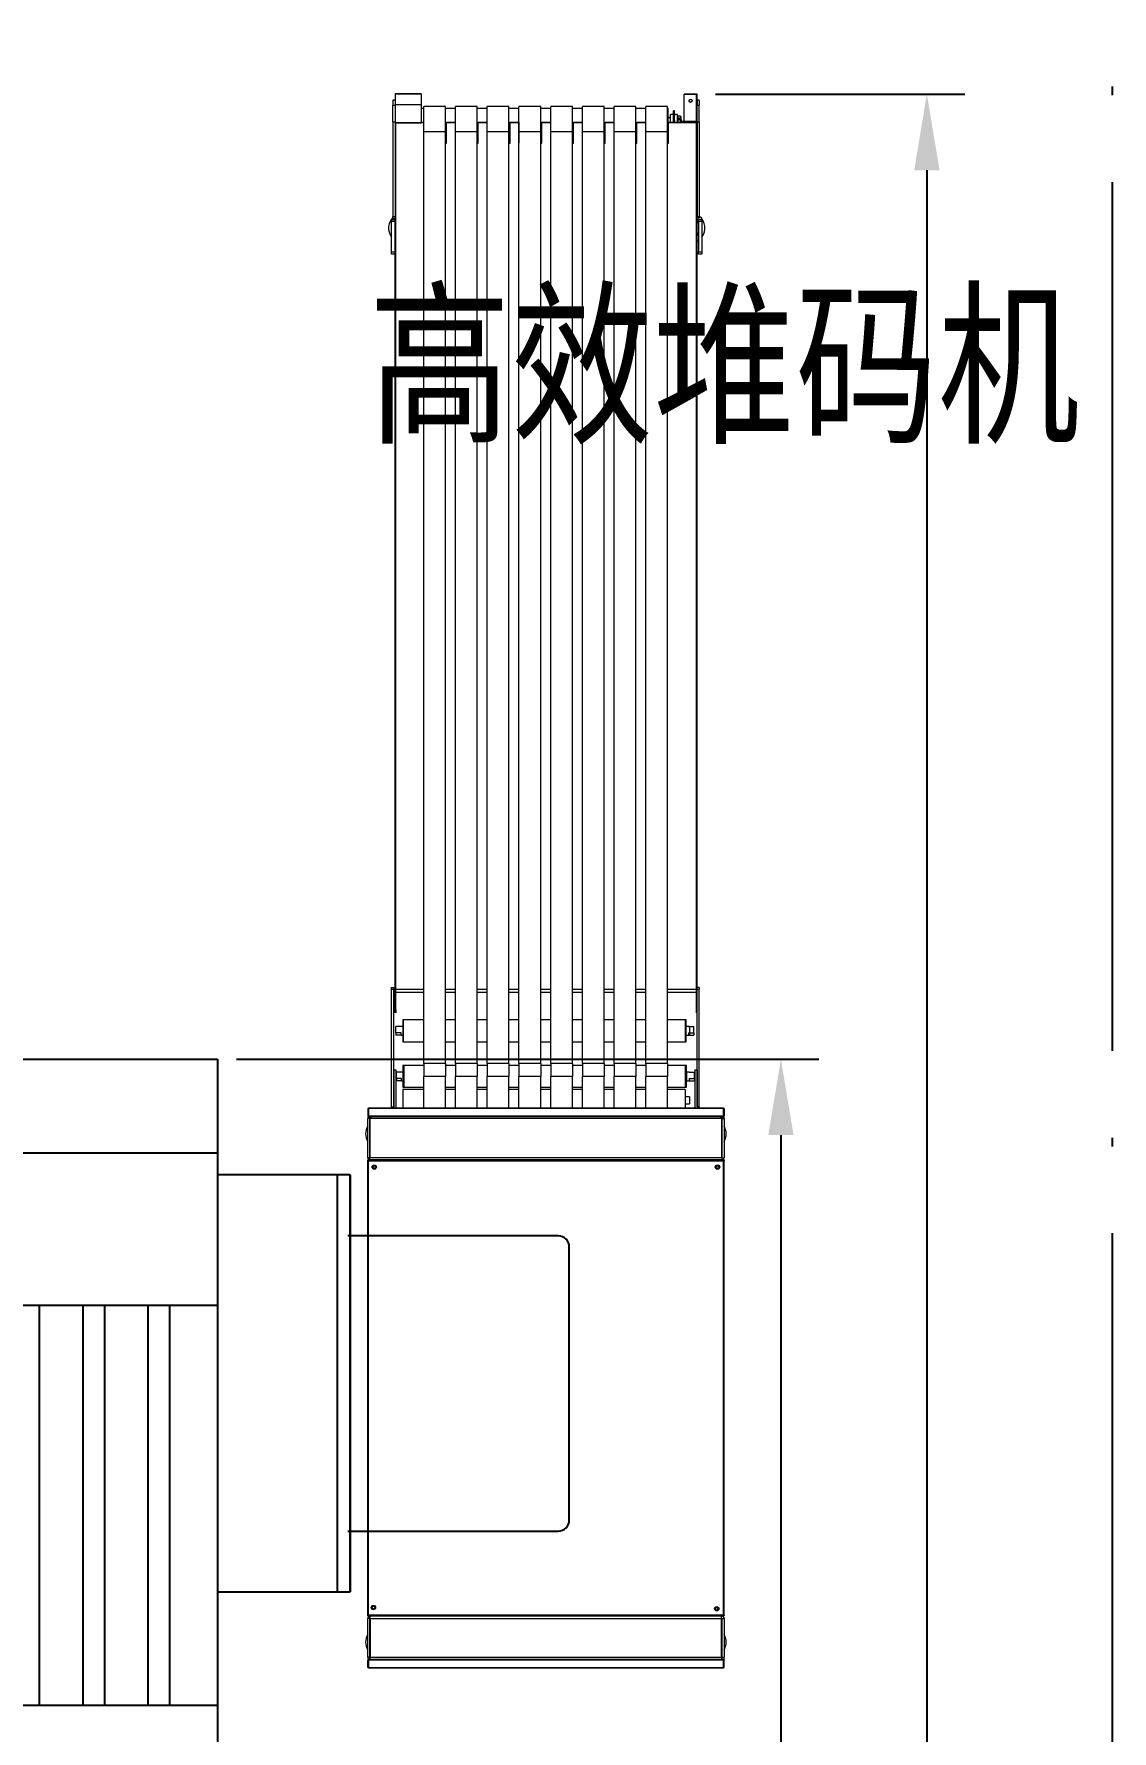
# Model space of a CAD drawing. Extents: x -2187 to 96136, y -11110 to 52208.
# Drawn here: x 42645 to 45126, y 32137 to 36044 of the extents above; entities that cross this region are included whole.
import ezdxf

# ---------------------------------------------------------------- set-up
doc = ezdxf.new("R2010")
doc.units = 0
doc.header["$LTSCALE"] = 1000
doc.header["$MEASUREMENT"] = 0
doc.linetypes.add('DOTE', pattern=[2.42, 2, -0.2, 0.02, -0.2])
for name, color, linetype in [('02', 7, 'Continuous'), ('11', 7, 'Continuous'), ('DOTE', 14, 'DOTE')]:
    doc.layers.add(name, color=color, linetype=linetype)
doc.styles.get("Standard").update_dxf_attribs({"font": 'gbenor.shx', "bigfont": 'gbcbig.shx'})
doc.styles.add('图纸中文说明', font='simplex.shx', dxfattribs={"width": 0.8, "bigfont": 'hztxt.shx'})
doc.dimstyles.new('ISO-25', dxfattribs={"dimscale": 70, "dimtxt": 2.5, "dimasz": 2.5, "dimexe": 1.25, "dimexo": 0.625, "dimtad": 1, "dimtxsty": 'Standard', "dimcen": 2.5, "dimadec": 0, "dimazin": 0, "dimtfac": 1, "dimtmove": 0, "dimatfit": 3, "dimfxl": 0, "dimarcsym": 0})

# ---------------------------------------------------------------- blocks, each defined once
blk = doc.blocks.new('*D137')
at = {"color": 0, "lineweight": -2}
for p, q in [((43110.9, 33684.5), (44451.1, 33684.5)), ((44363.6, 33509.5), (44363.6, 24759.5)), ((43683.6, 24584.5), (44451.1, 24584.5))]:
    blk.add_line(p, q, dxfattribs=at)
at = {"color": 0}
for points in [[(44334.5, 33509.5), (44392.8, 33509.5), (44363.6, 33684.5)], [(44334.5, 24759.5), (44392.8, 24759.5), (44363.6, 24584.5)]]:
    blk.add_solid(points, dxfattribs=at)
at = {"layer": 'Defpoints', "color": 0}
for p in [(43067.2, 33684.5), (43639.9, 24584.5), (44363.6, 24584.5)]:
    blk.add_point(p, dxfattribs=at)
at = {"color": 0, "insert": (44232.4, 29134.5), "char_height": 175, "attachment_point": 5, "rotation": 90}
blk.add_mtext('9100', dxfattribs=at)
blk = doc.blocks.new('*D136')
at = {"color": 0, "lineweight": -2}
for p, q in [((44212.9, 35905.8), (44787, 35905.8)), ((44699.5, 35730.8), (44699.5, 22880.8)), ((44531.2, 22705.8), (44787, 22705.8))]:
    blk.add_line(p, q, dxfattribs=at)
at = {"color": 0}
for points in [[(44670.3, 35730.8), (44728.7, 35730.8), (44699.5, 35905.8)], [(44670.3, 22880.8), (44728.7, 22880.8), (44699.5, 22705.8)]]:
    blk.add_solid(points, dxfattribs=at)
at = {"layer": 'Defpoints', "color": 0}
for p in [(44169.2, 35905.8), (44487.5, 22705.8), (44699.5, 22705.8)]:
    blk.add_point(p, dxfattribs=at)
at = {"color": 0, "insert": (44568.3, 29155.8), "char_height": 175, "attachment_point": 5, "rotation": 90}
blk.add_mtext('13200', dxfattribs=at)

msp = doc.modelspace()

# ---------------------------------------------------------------- linework, layer by layer
at = {"color": 7, "linetype": 'Continuous', "lineweight": 15}
for p, q in [((43535.689, 35906.718), (43475.689, 35906.718)), ((43475.689, 35906.644), (43475.689, 35881.774)), ((43475.689, 35906.644), (43535.689, 35906.644)), ((43535.689, 35906.644), (43535.689, 35881.774)), ((43475.689, 35892.274), (43470.689, 35892.274)), ((43470.689, 35892.044), (43470.689, 35892.274)), ((43470.689, 35892.044), (43470.689, 35880.344)), ((43475.689, 35892.044), (43470.689, 35892.044)), ((43470.689, 35842.101), (43470.689, 35880.344)), ((43470.689, 35880.344), (43475.689, 35880.344)), ((43475.689, 35881.774), (43475.689, 35840.389)), ((43475.689, 35881.774), (43535.689, 35881.774)), ((43535.689, 35881.774), (43535.689, 35840.389)), ((43541.807, 35872.647), (43535.689, 35872.647)), ((43591.807, 35877.163), (43541.807, 35877.163)), ((43541.807, 35819.138), (43541.807, 35877.163)), ((43591.807, 35819.138), (43591.807, 35877.163)), ((43614.807, 35872.647), (43591.807, 35872.647)), ((43664.807, 35877.163), (43614.807, 35877.163)), ((43614.807, 35819.138), (43614.807, 35877.163)), ((43664.807, 35819.138), (43664.807, 35877.163)), ((43687.807, 35872.647), (43664.807, 35872.647)), ((43737.807, 35877.163), (43687.807, 35877.163)), ((43687.807, 35819.138), (43687.807, 35877.163)), ((43737.807, 35819.138), (43737.807, 35877.163)), ((43760.807, 35872.647), (43737.807, 35872.647)), ((43810.807, 35877.163), (43760.807, 35877.163)), ((43760.807, 35819.138), (43760.807, 35877.163)), ((43810.807, 35819.138), (43810.807, 35877.163)), ((43833.807, 35872.647), (43810.807, 35872.647)), ((43883.807, 35877.163), (43833.807, 35877.163)), ((43833.807, 35819.138), (43833.807, 35877.163)), ((43883.807, 35819.138), (43883.807, 35877.163)), ((43906.807, 35872.647), (43883.807, 35872.647)), ((43956.807, 35877.163), (43906.807, 35877.163)), ((43906.807, 35819.138), (43906.807, 35877.163)), ((43956.807, 35819.138), (43956.807, 35877.163)), ((43979.807, 35872.647), (43956.807, 35872.647)), ((44029.807, 35877.163), (43979.807, 35877.163)), ((43979.807, 35819.138), (43979.807, 35877.163)), ((44029.807, 35819.138), (44029.807, 35877.163)), ((44052.807, 35872.647), (44029.807, 35872.647)), ((44102.807, 35877.163), (44052.807, 35877.163)), ((44052.807, 35819.138), (44052.807, 35877.163)), ((44102.807, 35819.138), (44102.807, 35877.163)), ((44103.889, 35872.647), (44102.807, 35872.647)), ((44103.889, 35793.29), (44103.889, 35872.646)), ((44116.239, 35865.329), (44116.239, 35867.391)), ((44119.039, 35865.329), (44119.039, 35867.391)), ((44140.689, 35905.844), (44140.689, 35905.394)), ((44169.179, 35905.844), (44140.689, 35905.844)), ((44169.179, 35905.394), (44140.689, 35905.394)), ((44140.689, 35842.647), (44140.689, 35905.394)), ((44169.189, 35880.944), (44169.189, 35905.391)), ((44169.189, 35843.733), (44169.189, 35880.944)), ((44169.189, 35880.944), (44170.689, 35880.944)), ((44170.689, 35880.944), (44170.689, 35905.391)), ((44175.689, 35892.274), (44170.689, 35892.274)), ((44170.689, 35892.044), (44170.689, 35880.344)), ((44175.689, 35892.044), (44170.689, 35892.044)), ((44170.689, 35842.101), (44170.689, 35880.344)), ((44170.689, 35880.344), (44175.689, 35880.344)), ((44175.689, 35892.274), (44175.689, 35892.044)), ((44175.689, 35892.044), (44175.689, 35880.344)), ((44175.689, 35842.101), (44175.689, 35880.344)), ((43470.689, 35842.101), (43475.689, 35842.101)), ((43470.689, 35842.101), (43470.689, 35623.889)), ((43475.689, 35840.389), (43535.689, 35840.389)), ((43475.689, 35840.389), (43475.689, 35840.163)), ((43475.689, 35840.163), (43475.689, 35623.889)), ((43475.689, 35840.163), (43535.689, 35840.163)), ((43535.689, 35840.987), (43541.189, 35840.987)), ((43535.689, 35840.537), (43541.189, 35840.537)), ((43535.689, 35840.389), (43535.689, 35840.163)), ((43594.189, 35840.987), (43614.189, 35840.987)), ((43594.189, 35840.537), (43614.189, 35840.537)), ((43667.189, 35840.987), (43687.189, 35840.987)), ((43667.189, 35840.537), (43667.189, 35840.987)), ((43667.189, 35792.84), (43667.189, 35840.537)), ((43667.189, 35840.537), (43687.189, 35840.537)), ((43740.189, 35840.987), (43760.189, 35840.987)), ((43740.189, 35840.537), (43740.189, 35840.987)), ((43740.189, 35792.84), (43740.189, 35840.537)), ((43740.189, 35840.537), (43760.189, 35840.537)), ((43886.189, 35840.987), (43906.189, 35840.987)), ((43886.189, 35840.537), (43886.189, 35840.987)), ((43886.189, 35792.84), (43886.189, 35840.537)), ((43886.189, 35840.537), (43906.189, 35840.537)), ((43906.189, 35840.987), (43906.189, 35840.537)), ((43906.189, 35840.537), (43906.189, 35792.84)), ((44032.189, 35840.987), (44052.189, 35840.987)), ((44032.189, 35840.537), (44052.189, 35840.537)), ((44109.889, 35851.647), (44103.889, 35851.647)), ((44105.189, 35840.987), (44169.179, 35840.987)), ((44105.189, 35840.537), (44105.189, 35840.987)), ((44105.189, 35792.84), (44105.189, 35840.537)), ((44105.189, 35840.537), (44169.179, 35840.537)), ((44116.239, 35859.397), (44109.889, 35859.397)), ((44116.239, 35858.092), (44116.239, 35859.831)), ((44116.239, 35855.749), (44119.039, 35855.749)), ((44116.239, 35855.157), (44119.039, 35855.157)), ((44119.039, 35858.092), (44119.039, 35859.831)), ((44125.389, 35859.397), (44119.039, 35859.397)), ((44125.389, 35840.987), (44125.389, 35859.397)), ((44132.389, 35855.147), (44126.389, 35855.147)), ((44133.389, 35846.432), (44133.389, 35848.52)), ((44166.889, 35842.647), (44134.889, 35842.647)), ((44166.889, 35840.987), (44166.889, 35842.647)), ((44169.179, 33845.092), (44169.179, 35840.537)), ((44169.189, 35840.538), (44169.189, 35843.733)), ((44170.689, 35842.101), (44175.689, 35842.101)), ((44170.689, 35842.101), (44170.689, 35623.889)), ((44175.689, 35842.101), (44175.689, 35623.889)), ((43591.807, 35819.138), (43541.807, 35819.138)), ((43541.807, 33673.941), (43541.807, 35819.138)), ((43591.807, 33673.941), (43591.807, 35819.138)), ((43664.807, 35819.138), (43614.807, 35819.138)), ((43614.807, 33673.941), (43614.807, 35819.138)), ((43664.807, 33673.941), (43664.807, 35819.138)), ((43737.807, 35819.138), (43687.807, 35819.138)), ((43687.807, 33673.941), (43687.807, 35819.138)), ((43737.807, 33673.941), (43737.807, 35819.138)), ((43810.807, 35819.138), (43760.807, 35819.138)), ((43760.807, 33673.941), (43760.807, 35819.138)), ((43810.807, 33673.941), (43810.807, 35819.138)), ((43883.807, 35819.138), (43833.807, 35819.138)), ((43833.807, 33673.941), (43833.807, 35819.138)), ((43883.807, 33673.941), (43883.807, 35819.138)), ((43956.807, 35819.138), (43906.807, 35819.138)), ((43906.807, 33673.941), (43906.807, 35819.138)), ((43956.807, 33673.941), (43956.807, 35819.138)), ((44029.807, 35819.138), (43979.807, 35819.138)), ((43979.807, 33673.941), (43979.807, 35819.138)), ((44029.807, 33673.941), (44029.807, 35819.138)), ((44102.807, 35819.138), (44052.807, 35819.138)), ((44052.807, 33673.941), (44052.807, 35819.138)), ((44102.807, 33673.941), (44102.807, 35819.138)), ((44103.889, 35813.647), (44105.189, 35813.647)), ((43467.689, 35612.662), (43467.689, 35617.662)), ((43467.689, 35617.662), (43475.689, 35617.662)), ((43467.689, 35542.662), (43467.689, 35612.662)), ((43475.689, 35612.662), (43467.689, 35612.662)), ((43470.689, 35623.889), (43475.689, 35623.889)), ((43470.689, 35620.389), (43470.689, 35623.889)), ((43470.689, 35620.389), (43475.689, 35620.389)), ((43475.689, 35623.889), (43475.689, 35620.389)), ((43475.689, 33845.545), (43475.689, 35620.506)), ((44170.689, 33845.545), (44170.689, 35623.889)), ((44173.689, 35612.662), (44173.689, 35542.662)), ((44181.689, 35612.662), (44181.689, 35542.662)), ((43465.938, 35579.227), (43467.689, 35576.662)), ((43467.689, 33844.424), (43467.689, 33849.424)), ((43467.689, 33849.424), (43472.689, 33849.424)), ((43472.689, 33844.424), (43467.689, 33844.424)), ((43467.689, 33574.424), (43467.689, 33844.424)), ((43472.689, 33849.424), (43472.689, 33844.424)), ((43472.689, 33574.424), (43472.689, 33844.424)), ((43475.689, 33797.848), (43475.689, 33845.545)), ((43477.189, 33797.848), (43477.189, 33845.092)), ((43477.199, 33837.56), (43477.199, 33844.207)), ((44170.689, 33574.424), (44170.689, 33844.424)), ((44175.689, 33574.424), (44175.689, 33844.424)), ((43493.473, 33759.424), (43489.311, 33759.424)), ((43541.807, 33774.424), (43493.473, 33774.424)), ((43493.473, 33774.424), (43493.473, 33724.424)), ((43541.807, 33774.424), (43495.311, 33774.424)), ((43614.807, 33774.424), (43591.807, 33774.424)), ((43614.807, 33774.424), (43591.807, 33774.424)), ((43687.807, 33774.424), (43664.807, 33774.424)), ((43687.807, 33774.424), (43664.807, 33774.424)), ((43760.807, 33774.424), (43737.807, 33774.424)), ((43760.807, 33774.424), (43737.807, 33774.424)), ((43833.807, 33774.424), (43810.807, 33774.424)), ((43833.807, 33774.424), (43810.807, 33774.424)), ((43906.807, 33774.424), (43883.807, 33774.424)), ((43906.807, 33774.424), (43883.807, 33774.424)), ((43979.807, 33774.424), (43956.807, 33774.424)), ((43979.807, 33774.424), (43956.807, 33774.424)), ((44052.807, 33774.424), (44029.807, 33774.424)), ((44052.807, 33774.424), (44029.807, 33774.424)), ((44143.473, 33774.424), (44102.807, 33774.424)), ((44145.311, 33774.424), (44102.807, 33774.424)), ((44143.473, 33774.424), (44143.473, 33724.424)), ((44145.311, 33724.424), (44145.311, 33774.424)), ((44153.473, 33759.424), (44145.311, 33759.424)), ((44151.311, 33759.424), (44145.911, 33759.424)), ((44151.311, 33759.409), (44163.311, 33759.409)), ((43489.311, 33739.424), (43493.473, 33739.424)), ((43493.473, 33724.424), (43541.807, 33724.424)), ((43495.311, 33724.424), (43541.807, 33724.424)), ((43591.807, 33724.424), (43614.807, 33724.424)), ((43591.807, 33724.424), (43614.807, 33724.424)), ((43664.807, 33724.424), (43687.807, 33724.424)), ((43664.807, 33724.424), (43687.807, 33724.424)), ((43737.807, 33724.424), (43760.807, 33724.424)), ((43737.807, 33724.424), (43760.807, 33724.424)), ((43810.807, 33724.424), (43833.807, 33724.424)), ((43810.807, 33724.424), (43833.807, 33724.424)), ((43883.807, 33724.424), (43906.807, 33724.424)), ((43883.807, 33724.424), (43906.807, 33724.424)), ((43956.807, 33724.424), (43979.807, 33724.424)), ((43956.807, 33724.424), (43979.807, 33724.424)), ((44029.807, 33724.424), (44052.807, 33724.424)), ((44029.807, 33724.424), (44052.807, 33724.424)), ((44102.807, 33724.424), (44143.473, 33724.424)), ((44102.807, 33724.424), (44145.311, 33724.424)), ((44145.311, 33739.424), (44153.473, 33739.424)), ((44145.911, 33739.424), (44151.311, 33739.424)), ((43472.689, 33659.424), (43472.689, 33572.283)), ((43472.689, 33659.424), (43477.689, 33659.424)), ((43477.689, 33659.424), (43477.689, 33572.283)), ((43493.473, 33654.424), (43490.616, 33654.424)), ((43541.807, 33669.424), (43493.473, 33669.424)), ((43493.473, 33669.424), (43493.473, 33619.424)), ((43541.807, 33669.424), (43496.616, 33669.424)), ((43591.807, 33673.941), (43541.807, 33673.941)), ((43541.807, 33673.941), (43541.807, 33644.444)), ((43541.807, 33572.283), (43541.807, 33644.444)), ((43591.807, 33644.444), (43541.807, 33644.444)), ((43591.807, 33673.941), (43591.807, 33644.444)), ((43614.807, 33669.424), (43591.807, 33669.424)), ((43614.807, 33669.424), (43591.807, 33669.424)), ((43591.807, 33572.283), (43591.807, 33644.444)), ((43664.807, 33673.941), (43614.807, 33673.941)), ((43614.807, 33673.941), (43614.807, 33644.444)), ((43614.807, 33572.283), (43614.807, 33644.444)), ((43664.807, 33644.444), (43614.807, 33644.444)), ((43664.807, 33673.941), (43664.807, 33644.444)), ((43687.807, 33669.424), (43664.807, 33669.424)), ((43687.807, 33669.424), (43664.807, 33669.424)), ((43664.807, 33572.283), (43664.807, 33644.444)), ((43737.807, 33673.941), (43687.807, 33673.941)), ((43687.807, 33673.941), (43687.807, 33644.444)), ((43687.807, 33572.283), (43687.807, 33644.444)), ((43737.807, 33644.444), (43687.807, 33644.444)), ((43737.807, 33673.941), (43737.807, 33644.444)), ((43760.807, 33669.424), (43737.807, 33669.424)), ((43760.807, 33669.424), (43737.807, 33669.424)), ((43737.807, 33572.283), (43737.807, 33644.444)), ((43810.807, 33673.941), (43760.807, 33673.941)), ((43760.807, 33673.941), (43760.807, 33644.444)), ((43760.807, 33572.283), (43760.807, 33644.444)), ((43810.807, 33644.444), (43760.807, 33644.444)), ((43810.807, 33673.941), (43810.807, 33644.444)), ((43833.807, 33669.424), (43810.807, 33669.424)), ((43833.807, 33669.424), (43810.807, 33669.424)), ((43810.807, 33572.283), (43810.807, 33644.444)), ((43883.807, 33673.941), (43833.807, 33673.941)), ((43833.807, 33673.941), (43833.807, 33644.444)), ((43833.807, 33572.283), (43833.807, 33644.444)), ((43883.807, 33644.444), (43833.807, 33644.444)), ((43883.807, 33673.941), (43883.807, 33644.444)), ((43906.807, 33669.424), (43883.807, 33669.424)), ((43906.807, 33669.424), (43883.807, 33669.424)), ((43883.807, 33572.283), (43883.807, 33644.444)), ((43956.807, 33673.941), (43906.807, 33673.941)), ((43906.807, 33673.941), (43906.807, 33644.444)), ((43906.807, 33572.283), (43906.807, 33644.444)), ((43956.807, 33644.444), (43906.807, 33644.444)), ((43956.807, 33673.941), (43956.807, 33644.444)), ((43979.807, 33669.424), (43956.807, 33669.424)), ((43979.807, 33669.424), (43956.807, 33669.424)), ((43956.807, 33572.283), (43956.807, 33644.444)), ((44029.807, 33673.941), (43979.807, 33673.941)), ((43979.807, 33673.941), (43979.807, 33644.444)), ((43979.807, 33572.283), (43979.807, 33644.444)), ((44029.807, 33644.444), (43979.807, 33644.444)), ((44029.807, 33673.941), (44029.807, 33644.444)), ((44052.807, 33669.424), (44029.807, 33669.424)), ((44052.807, 33669.424), (44029.807, 33669.424)), ((44029.807, 33572.283), (44029.807, 33644.444)), ((44102.807, 33673.941), (44052.807, 33673.941)), ((44052.807, 33673.941), (44052.807, 33644.444)), ((44052.807, 33572.283), (44052.807, 33644.444)), ((44102.807, 33644.444), (44052.807, 33644.444)), ((44102.807, 33673.941), (44102.807, 33644.444)), ((44143.473, 33669.424), (44102.807, 33669.424)), ((44146.616, 33669.424), (44102.807, 33669.424)), ((44102.807, 33572.283), (44102.807, 33644.444)), ((44143.473, 33669.424), (44143.473, 33619.424)), ((44146.616, 33619.424), (44146.616, 33669.424)), ((44152.616, 33654.424), (44147.216, 33654.424)), ((44152.616, 33654.406), (44164.616, 33654.406)), ((44165.689, 33659.424), (44170.689, 33659.424)), ((44165.689, 33659.424), (44165.689, 33572.283)), ((44170.689, 33659.424), (44170.689, 33572.283)), ((43490.616, 33634.424), (43493.473, 33634.424)), ((43493.473, 33619.424), (43541.807, 33619.424)), ((43541.807, 33614.424), (43493.473, 33614.424)), ((43493.473, 33614.424), (43493.473, 33572.283)), ((43496.616, 33619.424), (43541.807, 33619.424)), ((43591.807, 33619.424), (43614.807, 33619.424)), ((43591.807, 33619.424), (43614.807, 33619.424)), ((43614.807, 33614.424), (43591.807, 33614.424)), ((43664.807, 33619.424), (43687.807, 33619.424)), ((43664.807, 33619.424), (43687.807, 33619.424)), ((43687.807, 33614.424), (43664.807, 33614.424)), ((43737.807, 33619.424), (43760.807, 33619.424)), ((43737.807, 33619.424), (43760.807, 33619.424)), ((43760.807, 33614.424), (43737.807, 33614.424)), ((43810.807, 33619.424), (43833.807, 33619.424)), ((43810.807, 33619.424), (43833.807, 33619.424)), ((43833.807, 33614.424), (43810.807, 33614.424)), ((43883.807, 33619.424), (43906.807, 33619.424)), ((43883.807, 33619.424), (43906.807, 33619.424)), ((43906.807, 33614.424), (43883.807, 33614.424)), ((43956.807, 33619.424), (43979.807, 33619.424)), ((43956.807, 33619.424), (43979.807, 33619.424)), ((43979.807, 33614.424), (43956.807, 33614.424)), ((44029.807, 33619.424), (44052.807, 33619.424)), ((44029.807, 33619.424), (44052.807, 33619.424)), ((44052.807, 33614.424), (44029.807, 33614.424)), ((44102.807, 33619.424), (44143.473, 33619.424)), ((44102.807, 33619.424), (44146.616, 33619.424)), ((44143.473, 33614.424), (44102.807, 33614.424)), ((44143.473, 33614.424), (44143.473, 33572.283)), ((44147.216, 33634.424), (44152.616, 33634.424)), ((43412.689, 33570.773), (43412.689, 33553.793)), ((43414.199, 33572.283), (44231.179, 33572.283)), ((44231.119, 33570.773), (43414.26, 33570.773)), ((44153.473, 33597.424), (44143.473, 33597.424)), ((44143.473, 33581.424), (44153.473, 33581.424)), ((44231.189, 33570.773), (44231.189, 33553.793)), ((44232.689, 33570.773), (44232.689, 33553.793)), ((43412.689, 33552.283), (43412.689, 33547.273)), ((43412.689, 33457.293), (43412.689, 33547.273)), ((43414.26, 33553.793), (44231.119, 33553.793)), ((43414.27, 33552.283), (44231.109, 33552.283)), ((43417.699, 33547.273), (43417.699, 33552.283)), ((44227.679, 33547.273), (43417.699, 33547.273)), ((44227.679, 33552.283), (44227.679, 33547.273)), ((44227.689, 33549.283), (44227.679, 33549.283)), ((44229.689, 33547.273), (44229.689, 33547.283)), ((44232.689, 33547.273), (44232.689, 33457.293)), ((43412.689, 33450.783), (43412.689, 33452.283)), ((43412.689, 32403.783), (43412.689, 33450.783)), ((43414.199, 32403.783), (43414.199, 33450.783)), ((44230.689, 33450.783), (43414.689, 33450.783)), ((44230.689, 33449.273), (43414.689, 33449.273)), ((43417.699, 33472.283), (43417.689, 33472.283)), ((44227.679, 33457.293), (43417.699, 33457.293)), ((44227.679, 33452.283), (43417.699, 33452.283)), ((43442.689, 33450.783), (43442.689, 33452.283)), ((43488.689, 33450.783), (43488.689, 33452.283)), ((43541.807, 33450.783), (43541.807, 33452.283)), ((43591.807, 33450.783), (43591.807, 33452.283)), ((43614.807, 33450.783), (43614.807, 33452.283)), ((43664.807, 33450.783), (43664.807, 33452.283)), ((43687.807, 33450.783), (43687.807, 33452.283)), ((43737.807, 33450.783), (43737.807, 33452.283)), ((43760.807, 33450.783), (43760.807, 33452.283)), ((43788.189, 33452.283), (43788.189, 33450.783)), ((43813.189, 33450.783), (43813.189, 33452.283)), ((43833.807, 33450.783), (43833.807, 33452.283)), ((43858.994, 33452.283), (43858.994, 33450.783)), ((44058.994, 33450.783), (44058.994, 33452.283)), ((44102.807, 33450.783), (44102.807, 33452.283)), ((44156.689, 33452.283), (44156.689, 33450.783)), ((44202.689, 33452.283), (44202.689, 33450.783)), ((44227.689, 33472.283), (44227.679, 33472.283)), ((44227.679, 33457.283), (44227.679, 33452.283)), ((44227.689, 33457.293), (44232.689, 33457.293)), ((44231.179, 32403.783), (44231.179, 33450.783)), ((44232.689, 33452.283), (44232.689, 33450.783)), ((44232.689, 32403.783), (44232.689, 33450.783)), ((43412.689, 32402.283), (43412.689, 32403.783)), ((43412.689, 32397.283), (43412.689, 32396.783)), ((43412.689, 32307.333), (43412.689, 32396.783)), ((43414.689, 32405.293), (44230.689, 32405.293)), ((44230.689, 32403.783), (43414.689, 32403.783)), ((43415.689, 32397.283), (43415.689, 32396.783)), ((43418.189, 32399.283), (43417.689, 32399.283)), ((43417.689, 32307.333), (43417.689, 32396.783)), ((43418.189, 32402.283), (44227.189, 32402.283)), ((43418.189, 32396.783), (44227.189, 32396.783)), ((43442.689, 32402.283), (43442.689, 32403.783)), ((43488.689, 32402.283), (43488.689, 32403.783)), ((43541.807, 32402.283), (43541.807, 32403.783)), ((43591.807, 32402.283), (43591.807, 32403.783)), ((43614.807, 32402.283), (43614.807, 32403.783)), ((43664.807, 32402.283), (43664.807, 32403.783)), ((43687.807, 32402.283), (43687.807, 32403.783)), ((43737.807, 32402.283), (43737.807, 32403.783)), ((43760.807, 32402.283), (43760.807, 32403.783)), ((43788.189, 32403.783), (43788.189, 32402.283)), ((43813.189, 32402.283), (43813.189, 32403.783)), ((43833.807, 32402.283), (43833.807, 32403.783)), ((43883.807, 32402.283), (43883.807, 32403.783)), ((43906.807, 32402.283), (43906.807, 32403.783)), ((43956.807, 32402.283), (43956.807, 32403.783)), ((43979.807, 32402.283), (43979.807, 32403.783)), ((44029.807, 32402.283), (44029.807, 32403.783)), ((44052.807, 32402.283), (44052.807, 32403.783)), ((44102.807, 32402.283), (44102.807, 32403.783)), ((44156.689, 32403.783), (44156.689, 32402.283)), ((44202.689, 32403.783), (44202.689, 32402.283)), ((44227.189, 32307.333), (44227.189, 32396.783)), ((44227.689, 32396.783), (44232.689, 32396.783)), ((44232.689, 32403.783), (44232.689, 32402.283)), ((44232.689, 32396.783), (44232.689, 32307.333)), ((43417.689, 32382.283), (43418.189, 32382.283)), ((44227.189, 32382.283), (44227.689, 32382.283)), ((43412.689, 32307.333), (43412.689, 32302.283)), ((43414.27, 32302.283), (43412.689, 32302.283)), ((43412.689, 32283.793), (43412.689, 32300.773)), ((44231.179, 32282.283), (43414.199, 32282.283)), ((44231.119, 32300.773), (43414.26, 32300.773)), ((43414.26, 32283.793), (44231.119, 32283.793)), ((44231.109, 32302.283), (43414.27, 32302.283)), ((43417.689, 32302.283), (43417.689, 32307.333)), ((43418.189, 32307.333), (44227.189, 32307.333)), ((44231.189, 32283.793), (44231.189, 32300.773)), ((44232.689, 32302.283), (44232.689, 32307.333)), ((44232.689, 32283.793), (44232.689, 32300.773))]:
    msp.add_line(p, q, dxfattribs=at)
at = {"color": 144, "linetype": 'Continuous', "lineweight": 0}
for p, q in [((43475.689, 35906.718), (43475.689, 35906.644)), ((43535.689, 35906.718), (43535.689, 35906.644)), ((44116.239, 35867.624), (44116.239, 35867.647)), ((44116.239, 35867.391), (44116.239, 35867.624)), ((44119.039, 35867.391), (44116.239, 35867.391)), ((44119.039, 35867.624), (44119.039, 35867.647)), ((44119.039, 35867.624), (44119.039, 35867.391)), ((44169.179, 35841.009), (44169.179, 35905.394)), ((44170.689, 35905.391), (44169.189, 35905.391)), ((43541.189, 35840.987), (43541.189, 35840.537)), ((43541.189, 35840.537), (43541.189, 35792.84)), ((43594.189, 35840.537), (43594.189, 35840.987)), ((43594.189, 35792.84), (43594.189, 35840.537)), ((43614.189, 35840.987), (43614.189, 35840.537)), ((43614.189, 35840.537), (43614.189, 35792.84)), ((43687.189, 35840.987), (43687.189, 35840.537)), ((43687.189, 35840.537), (43687.189, 35792.84)), ((43760.189, 35840.987), (43760.189, 35840.537)), ((43760.189, 35840.537), (43760.189, 35792.84)), ((43813.189, 35840.537), (43813.189, 35840.987)), ((43813.189, 35840.987), (43833.189, 35840.987)), ((43813.189, 35840.537), (43833.189, 35840.537)), ((43813.189, 35792.84), (43813.189, 35840.537)), ((43833.189, 35840.987), (43833.189, 35840.537)), ((43833.189, 35840.537), (43833.189, 35792.84)), ((43959.189, 35840.537), (43959.189, 35840.987)), ((43959.189, 35840.987), (43979.189, 35840.987)), ((43959.189, 35840.537), (43979.189, 35840.537)), ((43959.189, 35792.84), (43959.189, 35840.537)), ((43979.189, 35840.987), (43979.189, 35840.537)), ((43979.189, 35840.537), (43979.189, 35792.84)), ((44032.189, 35840.537), (44032.189, 35840.987)), ((44032.189, 35792.84), (44032.189, 35840.537)), ((44052.189, 35840.987), (44052.189, 35840.537)), ((44052.189, 35840.537), (44052.189, 35792.84)), ((44109.889, 35840.987), (44109.889, 35859.397)), ((44116.239, 35865.309), (44116.239, 35865.329)), ((44116.239, 35864.48), (44116.239, 35865.309)), ((44116.239, 35864.156), (44116.239, 35864.48)), ((44116.239, 35859.831), (44116.239, 35864.156)), ((44116.239, 35863.111), (44119.039, 35863.111)), ((44116.239, 35859.981), (44119.039, 35859.981)), ((44116.239, 35859.831), (44119.039, 35859.831)), ((44116.239, 35858.009), (44116.239, 35858.092)), ((44116.239, 35858.047), (44119.039, 35858.047)), ((44116.239, 35856.489), (44116.239, 35858.009)), ((44116.239, 35856.125), (44116.239, 35856.489)), ((44116.239, 35852.412), (44116.239, 35856.125)), ((44116.239, 35847.027), (44116.239, 35852.412)), ((44116.239, 35846.849), (44116.239, 35847.027)), ((44116.239, 35847.023), (44119.039, 35847.023)), ((44116.239, 35844.869), (44116.239, 35846.849)), ((44116.239, 35846.331), (44119.039, 35846.331)), ((44116.239, 35844.52), (44116.239, 35844.869)), ((44116.239, 35841.984), (44116.239, 35844.52)), ((44116.239, 35840.987), (44116.239, 35841.984)), ((44119.039, 35865.329), (44119.039, 35865.309)), ((44119.039, 35864.48), (44119.039, 35865.309)), ((44119.039, 35864.48), (44119.039, 35864.156)), ((44119.039, 35859.831), (44119.039, 35864.156)), ((44119.039, 35858.092), (44119.039, 35858.009)), ((44119.039, 35856.489), (44119.039, 35858.009)), ((44119.039, 35856.489), (44119.039, 35856.125)), ((44119.039, 35852.412), (44119.039, 35856.125)), ((44119.039, 35847.027), (44119.039, 35852.412)), ((44119.039, 35847.027), (44119.039, 35846.849)), ((44119.039, 35844.869), (44119.039, 35846.849)), ((44119.039, 35844.869), (44119.039, 35844.52)), ((44119.039, 35841.984), (44119.039, 35844.52)), ((44119.039, 35840.987), (44119.039, 35841.984)), ((44125.389, 35848.52), (44133.389, 35848.52)), ((44125.389, 35844.903), (44126.389, 35844.903)), ((44126.389, 35855.147), (44126.389, 35850.786)), ((44126.389, 35849.833), (44126.389, 35850.786)), ((44126.389, 35850.786), (44132.389, 35850.786)), ((44126.389, 35849.833), (44132.389, 35849.833)), ((44126.389, 35847.169), (44126.389, 35840.987)), ((44126.389, 35847.169), (44132.389, 35847.169)), ((44132.389, 35850.786), (44132.389, 35855.147)), ((44132.389, 35850.786), (44132.389, 35849.833)), ((44132.389, 35840.987), (44132.389, 35847.169)), ((44132.389, 35844.903), (44133.389, 35844.903)), ((44133.389, 35854.147), (44133.389, 35850.05)), ((44133.389, 35848.52), (44133.389, 35850.05)), ((44133.389, 35846.432), (44133.389, 35840.987)), ((44134.889, 35840.987), (44134.889, 35847.647)), ((44169.179, 35840.537), (44169.179, 35840.987)), ((44169.189, 35843.733), (44170.689, 35843.733)), ((43541.189, 35793.29), (43541.807, 35793.29)), ((43541.189, 35792.84), (43541.807, 35792.84)), ((43591.807, 35793.29), (43594.189, 35793.29)), ((43591.807, 35792.84), (43594.189, 35792.84)), ((43614.189, 35793.29), (43614.807, 35793.29)), ((43614.189, 35792.84), (43614.807, 35792.84)), ((43664.807, 35793.29), (43667.189, 35793.29)), ((43664.807, 35792.84), (43667.189, 35792.84)), ((43687.189, 35793.29), (43687.807, 35793.29)), ((43687.189, 35792.84), (43687.807, 35792.84)), ((43737.807, 35793.29), (43740.189, 35793.29)), ((43737.807, 35792.84), (43740.189, 35792.84)), ((43760.189, 35793.29), (43760.807, 35793.29)), ((43760.189, 35792.84), (43760.807, 35792.84)), ((43810.807, 35793.29), (43813.189, 35793.29)), ((43810.807, 35792.84), (43813.189, 35792.84)), ((43833.189, 35793.29), (43833.807, 35793.29)), ((43833.189, 35792.84), (43833.807, 35792.84)), ((43883.807, 35793.29), (43886.189, 35793.29)), ((43883.807, 35792.84), (43886.189, 35792.84)), ((43906.189, 35793.29), (43906.807, 35793.29)), ((43906.189, 35792.84), (43906.807, 35792.84)), ((43956.807, 35793.29), (43959.189, 35793.29)), ((43956.807, 35792.84), (43959.189, 35792.84)), ((43979.189, 35793.29), (43979.807, 35793.29)), ((43979.189, 35792.84), (43979.807, 35792.84)), ((44029.807, 35793.29), (44032.189, 35793.29)), ((44029.807, 35792.84), (44032.189, 35792.84)), ((44052.189, 35793.29), (44052.807, 35793.29)), ((44052.189, 35792.84), (44052.807, 35792.84)), ((44102.807, 35793.29), (44105.189, 35793.29)), ((44102.807, 35792.84), (44105.189, 35792.84)), ((44170.689, 35620.389), (44170.689, 35623.889)), ((44170.689, 35623.889), (44175.689, 35623.889)), ((44175.689, 35620.619), (44170.689, 35620.619)), ((44173.689, 35612.662), (44173.689, 35617.662)), ((44173.689, 35617.662), (44181.689, 35617.662)), ((44181.689, 35612.662), (44173.689, 35612.662)), ((44175.689, 35623.889), (44175.689, 35620.389)), ((44181.689, 35617.662), (44181.689, 35612.662)), ((43467.689, 35542.662), (43475.689, 35542.662)), ((43467.689, 35537.662), (43467.689, 35542.662)), ((43475.689, 35537.662), (43467.689, 35537.662)), ((44173.689, 35542.662), (44181.689, 35542.662)), ((44173.689, 35537.662), (44173.689, 35542.662)), ((44181.689, 35537.662), (44173.689, 35537.662)), ((44181.689, 35542.662), (44181.689, 35537.662)), ((43477.199, 33844.207), (43477.199, 33845.092)), ((43541.807, 33837.56), (43477.199, 33837.56)), ((43614.807, 33837.56), (43591.807, 33837.56)), ((43687.807, 33837.56), (43664.807, 33837.56)), ((43760.807, 33837.56), (43737.807, 33837.56)), ((43833.807, 33837.56), (43810.807, 33837.56)), ((43906.807, 33837.56), (43883.807, 33837.56)), ((43979.807, 33837.56), (43956.807, 33837.56)), ((44052.807, 33837.56), (44029.807, 33837.56)), ((44169.179, 33837.56), (44102.807, 33837.56)), ((44169.179, 33845.092), (44169.179, 33844.207)), ((44169.179, 33844.207), (44169.179, 33837.56)), ((44169.189, 33797.848), (44169.189, 33845.092)), ((44175.689, 33849.424), (44170.689, 33849.424)), ((44170.689, 33844.424), (44170.689, 33845.545)), ((44175.689, 33844.424), (44170.689, 33844.424)), ((44175.689, 33849.424), (44175.689, 33844.424)), ((43475.689, 33790.848), (43475.689, 33797.848)), ((43475.689, 33797.848), (43477.189, 33797.848)), ((43477.189, 33797.848), (43477.189, 33790.848)), ((44169.189, 33823.074), (44170.689, 33823.074)), ((44169.189, 33790.848), (44169.189, 33797.848)), ((43477.189, 33794.456), (43475.689, 33794.456)), ((43489.311, 33759.409), (43477.311, 33759.409)), ((43477.311, 33744.483), (43477.311, 33759.409)), ((43489.311, 33759.409), (43489.311, 33759.424)), ((43495.311, 33724.424), (43495.311, 33774.424)), ((44145.911, 33740.644), (44145.911, 33759.424)), ((44151.311, 33759.424), (44151.311, 33759.409)), ((44153.473, 33759.424), (44153.473, 33739.424)), ((44163.311, 33744.483), (44163.311, 33759.409)), ((44169.189, 33794.456), (44170.689, 33794.456)), ((43489.311, 33744.483), (43477.311, 33744.483)), ((43477.311, 33744.483), (43477.311, 33739.44)), ((43489.311, 33739.44), (43477.311, 33739.44)), ((43489.311, 33739.424), (43489.311, 33744.483)), ((44145.911, 33739.424), (44145.911, 33740.644)), ((44151.311, 33744.483), (44151.311, 33739.424)), ((44151.311, 33744.483), (44163.311, 33744.483)), ((44153.473, 33739.44), (44163.311, 33739.44)), ((44163.311, 33744.483), (44163.311, 33739.44)), ((43478.616, 33639.436), (43478.616, 33654.406)), ((43490.616, 33654.406), (43478.616, 33654.406)), ((43490.616, 33654.406), (43490.616, 33654.424)), ((43496.616, 33619.424), (43496.616, 33669.424)), ((44147.216, 33635.619), (44147.216, 33654.424)), ((44152.616, 33654.424), (44152.616, 33654.406)), ((44164.616, 33639.436), (44164.616, 33654.406)), ((43478.616, 33639.436), (43478.616, 33634.443)), ((43490.616, 33639.436), (43478.616, 33639.436)), ((43490.616, 33634.443), (43478.616, 33634.443)), ((43490.616, 33634.424), (43490.616, 33639.436)), ((44147.216, 33634.424), (44147.216, 33635.619)), ((44152.616, 33639.436), (44152.616, 33634.424)), ((44152.616, 33639.436), (44164.616, 33639.436)), ((44152.616, 33634.443), (44164.616, 33634.443)), ((44164.616, 33639.436), (44164.616, 33634.443)), ((43412.689, 33570.773), (43414.189, 33570.773)), ((43414.189, 33570.773), (43414.189, 33553.793)), ((43414.199, 33570.783), (43414.26, 33570.783)), ((43414.26, 33553.793), (43414.26, 33570.773)), ((43467.689, 33574.424), (43472.689, 33574.424)), ((43467.689, 33572.283), (43467.689, 33574.424)), ((44153.473, 33597.424), (44153.473, 33581.424)), ((44170.689, 33574.424), (44175.689, 33574.424)), ((44175.689, 33574.424), (44175.689, 33572.283)), ((44231.119, 33570.783), (44231.179, 33570.783)), ((44231.119, 33553.793), (44231.119, 33570.773)), ((44232.689, 33570.773), (44231.189, 33570.773)), ((43414.189, 33553.793), (43412.689, 33553.793)), ((43414.199, 33552.283), (43412.689, 33552.283)), ((43417.689, 33547.273), (43412.689, 33547.273)), ((43414.199, 33552.283), (43414.27, 33552.283)), ((43417.689, 33547.339), (43417.689, 33552.283)), ((43417.699, 33549.283), (43417.689, 33549.283)), ((43417.689, 33457.293), (43417.689, 33547.273)), ((43417.699, 33547.273), (43417.699, 33457.293)), ((44227.679, 33457.293), (44227.679, 33547.273)), ((44227.689, 33547.273), (44232.689, 33547.273)), ((44227.689, 33547.273), (44227.689, 33457.293)), ((44231.109, 33552.283), (44232.689, 33552.283)), ((44231.189, 33553.793), (44232.689, 33553.793)), ((44232.689, 33547.273), (44232.689, 33552.283)), ((43412.689, 33457.293), (43412.689, 33457.283)), ((43417.689, 33457.293), (43412.689, 33457.293)), ((43412.689, 33452.283), (43415.699, 33452.283)), ((43414.199, 33450.783), (43412.689, 33450.783)), ((43414.689, 33450.783), (43414.199, 33450.783)), ((43414.689, 33450.783), (43414.689, 33449.273)), ((43415.689, 33457.293), (43415.689, 33457.283)), ((43415.699, 33450.783), (43415.699, 33452.283)), ((43415.699, 33452.283), (43417.699, 33452.283)), ((43417.689, 33455.283), (43417.699, 33455.283)), ((43417.699, 33457.283), (43417.699, 33457.293)), ((43417.699, 33457.293), (43417.699, 33457.283)), ((43417.699, 33452.283), (43417.699, 33457.283)), ((43439.679, 33450.783), (43439.679, 33452.283)), ((43521.981, 33450.783), (43521.981, 33452.283)), ((43540.547, 33450.783), (43540.547, 33452.283)), ((44103.748, 33450.783), (44103.748, 33452.283)), ((44122.739, 33450.783), (44122.739, 33452.283)), ((44205.699, 33452.283), (44205.699, 33450.783)), ((44227.679, 33457.293), (44227.679, 33457.283)), ((44227.679, 33457.283), (44227.679, 33457.293)), ((44229.679, 33452.283), (44227.679, 33452.283)), ((44232.689, 33452.283), (44229.679, 33452.283)), ((44229.679, 33452.283), (44229.679, 33450.783)), ((44231.179, 33450.783), (44230.689, 33450.783)), ((44230.689, 33450.783), (44230.689, 33449.273)), ((44232.689, 33450.783), (44231.179, 33450.783)), ((43414.199, 32403.783), (43412.689, 32403.783)), ((43412.689, 32402.283), (43415.699, 32402.283)), ((43417.689, 32396.783), (43412.689, 32396.783)), ((43414.689, 32403.783), (43414.199, 32403.783)), ((43414.689, 32403.783), (43414.689, 32405.293)), ((43415.699, 32402.283), (43415.699, 32403.783)), ((43415.699, 32402.283), (43418.189, 32402.283)), ((43418.189, 32397.283), (43418.189, 32402.283)), ((43418.189, 32396.783), (43418.189, 32397.283)), ((43418.189, 32396.783), (43418.189, 32307.333)), ((43439.679, 32402.283), (43439.679, 32403.783)), ((43521.981, 32403.783), (43521.981, 32402.283)), ((43540.547, 32403.783), (43540.547, 32402.283)), ((44122.739, 32403.783), (44122.739, 32402.283)), ((44205.699, 32403.783), (44205.699, 32402.283)), ((44227.189, 32397.283), (44227.189, 32402.283)), ((44229.679, 32402.283), (44227.189, 32402.283)), ((44227.189, 32397.283), (44227.189, 32396.783)), ((44227.689, 32396.783), (44227.689, 32307.333)), ((44229.679, 32403.783), (44229.679, 32402.283)), ((44232.689, 32402.283), (44229.679, 32402.283)), ((44230.689, 32403.783), (44230.689, 32405.293)), ((44231.179, 32403.783), (44230.689, 32403.783)), ((44232.689, 32403.783), (44231.179, 32403.783)), ((44232.689, 32396.783), (44232.689, 32397.283)), ((43417.689, 32307.333), (43412.689, 32307.333)), ((43414.189, 32300.773), (43412.689, 32300.773)), ((43412.689, 32283.793), (43414.189, 32283.793)), ((43414.189, 32283.793), (43414.189, 32300.773)), ((43414.26, 32283.783), (43414.199, 32283.783)), ((43414.26, 32300.773), (43414.26, 32283.793)), ((43417.689, 32305.283), (43418.189, 32305.283)), ((44227.189, 32305.283), (44227.689, 32305.283)), ((44227.689, 32307.333), (44232.689, 32307.333)), ((44227.689, 32307.333), (44227.689, 32302.283)), ((44231.109, 32302.283), (44232.689, 32302.283)), ((44231.119, 32300.773), (44231.119, 32283.793)), ((44231.179, 32283.783), (44231.119, 32283.783)), ((44231.179, 32302.283), (44231.179, 32300.783)), ((44231.189, 32300.773), (44232.689, 32300.773)), ((44232.689, 32283.793), (44231.189, 32283.793))]:
    msp.add_line(p, q, dxfattribs=at)
at = {"color": 8, "linetype": 'Continuous', "lineweight": 15}
for p, q in [((43477.199, 33845.092), (43477.199, 35840.163)), ((44173.689, 35609.662), (44170.689, 35609.662)), ((44173.689, 35585.662), (44170.689, 35585.662)), ((43477.199, 33845.092), (43541.807, 33845.092)), ((43541.807, 33844.207), (43477.199, 33844.207)), ((43591.807, 33845.092), (43614.807, 33845.092)), ((43614.807, 33844.207), (43591.807, 33844.207)), ((43664.807, 33845.092), (43687.807, 33845.092)), ((43687.807, 33844.207), (43664.807, 33844.207)), ((43737.807, 33845.092), (43760.807, 33845.092)), ((43760.807, 33844.207), (43737.807, 33844.207)), ((43810.807, 33845.092), (43833.807, 33845.092)), ((43833.807, 33844.207), (43810.807, 33844.207)), ((43883.807, 33845.092), (43906.807, 33845.092)), ((43906.807, 33844.207), (43883.807, 33844.207)), ((43956.807, 33845.092), (43979.807, 33845.092)), ((43979.807, 33844.207), (43956.807, 33844.207)), ((44029.807, 33845.092), (44052.807, 33845.092)), ((44052.807, 33844.207), (44029.807, 33844.207)), ((44102.807, 33845.092), (44169.179, 33845.092)), ((44169.179, 33844.207), (44102.807, 33844.207))]:
    msp.add_line(p, q, dxfattribs=at)
msp.add_line((43067.193, 33497.538), (43067.193, 33417.538))
at = {"color": 7, "linetype": 'Continuous', "lineweight": 15, "flags": 128}
for points in [[(44159.189, 35890.607), (44159, 35889.523), (44158.451, 35888.557), (44157.604, 35887.812), (44156.549, 35887.371), (44155.4, 35887.28), (44154.283, 35887.55), (44153.319, 35888.151), (44152.611, 35889.018), (44152.237, 35890.058), (44152.237, 35891.157), (44152.611, 35892.197), (44153.319, 35893.064), (44154.283, 35893.665), (44155.4, 35893.935), (44156.549, 35893.844), (44157.604, 35893.403), (44158.451, 35892.658), (44159, 35891.692), (44159.189, 35890.607)], [(44170.689, 35567.068), (44173.632, 35568.899), (44173.689, 35568.939)]]:
    msp.add_lwpolyline(points, dxfattribs=at)
at = {"color": 144, "linetype": 'Continuous', "lineweight": 0, "flags": 128}
for points in [[(44170.689, 35905.391), (44170.66, 35905.479), (44170.574, 35905.564), (44170.435, 35905.642), (44170.247, 35905.711), (44170.018, 35905.767), (44169.757, 35905.809), (44169.474, 35905.835), (44169.179, 35905.844)], [(43475.689, 33845.545), (43475.718, 33845.457), (43475.804, 33845.372), (43475.944, 33845.294), (43476.132, 33845.225), (43476.36, 33845.169), (43476.621, 33845.127), (43476.905, 33845.101), (43477.199, 33845.092)], [(44169.179, 33845.092), (44169.474, 33845.101), (44169.757, 33845.127), (44170.018, 33845.169), (44170.247, 33845.225), (44170.435, 33845.294), (44170.574, 33845.372), (44170.66, 33845.457), (44170.689, 33845.545)]]:
    msp.add_lwpolyline(points, dxfattribs=at)
at = {"color": 144, "linetype": 'Continuous', "lineweight": 0}
for centre, radius in [((43427.689, 33435.783), 5), ((43427.689, 33435.783), 3), ((44217.689, 33435.783), 5), ((44217.689, 33435.783), 3), ((43425.815, 32421.757), 5), ((43425.815, 32421.757), 3), ((44215.81, 32418.836), 3)]:
    msp.add_circle(centre, radius, dxfattribs=at)
at = {"color": 7, "linetype": 'Continuous', "lineweight": 15}
msp.add_circle((44215.81, 32418.836), 5, dxfattribs=at)
for centre, radius, start, end in [((44155.689, 35891.183), 3.51, 185.739279, 354.260721), ((43495.689, 35597.662), 35, 135.584691, 211.783383), ((44153.689, 35597.662), 35, 323.130102, 51.055196), ((43442.689, 33512.283), 35, 148.997281, 211.002719), ((44227.689, 33547.283), 5, 0, 90), ((44202.689, 33512.283), 35, 328.997281, 31.002719), ((43417.689, 32397.283), 5, 90, 180), ((44227.189, 32396.783), 5.5, 0, 90), ((43442.689, 32342.283), 35, 148.997281, 211.002719), ((44202.689, 32342.283), 35, 328.997281, 31.002719)]:
    msp.add_arc(centre, radius, start, end, dxfattribs=at)
at = {"color": 144, "linetype": 'Continuous', "lineweight": 0}
for centre, radius, start, end in [((44165.689, 35609.662), 8, 0, 51.317813), ((44165.689, 35585.662), 8, 308.682187, 0), ((44227.689, 33547.283), 2, 0, 90), ((43417.699, 33457.293), 5.01, 180, 270), ((43417.689, 33457.283), 2, 180, 270), ((44227.679, 33457.293), 0.01, 270, 0), ((44227.679, 33457.293), 5.01, 270, 0), ((43418.189, 32396.783), 5.5, 90, 180), ((43417.689, 32397.283), 2, 90, 180), ((44227.189, 32396.783), 0.5, 0, 90), ((44227.689, 32397.283), 5, 0, 90)]:
    msp.add_arc(centre, radius, start, end, dxfattribs=at)
for points, knots in [([(44169.179, 35840.537), (44169.343, 35840.537), (44169.499, 35840.601), (44169.762, 35840.786), (44169.872, 35840.906), (44170.061, 35841.163), (44170.141, 35841.3), (44170.28, 35841.585), (44170.34, 35841.733), (44170.495, 35842.179), (44170.567, 35842.484), (44170.665, 35843.104), (44170.689, 35843.419), (44170.689, 35843.733)], [0, 0, 0, 0, 0.125, 0.125, 0.25, 0.25, 0.375, 0.375, 0.5, 0.5, 0.75, 0.75, 1, 1, 1, 1]), ([(44169.179, 35840.987), (44169.179, 35840.987), (44169.179, 35840.987), (44169.179, 35840.987), (44169.179, 35840.987), (44169.179, 35840.987), (44169.179, 35840.987), (44169.179, 35840.987), (44169.179, 35840.987), (44169.179, 35840.987), (44169.179, 35840.987), (44169.179, 35840.988), (44169.18, 35840.988), (44169.18, 35840.988), (44169.18, 35840.989), (44169.18, 35840.989), (44169.18, 35840.992), (44169.18, 35840.994), (44169.18, 35840.996), (44169.18, 35841.005), (44169.181, 35841.013), (44169.181, 35841.022), (44169.182, 35841.057), (44169.182, 35841.092), (44169.182, 35841.127), (44169.184, 35841.267), (44169.185, 35841.408), (44169.185, 35841.548), (44169.187, 35841.828), (44169.187, 35842.108), (44169.188, 35842.389), (44169.189, 35842.837), (44169.189, 35843.285), (44169.189, 35843.733)], [0, 0, 0, 0, 0.00000002813, 0.00000002813, 0.00000002813, 0.00000005807, 0.00000005807, 0.00000005807, 0.00000016824, 0.00000016824, 0.00000016824, 0.00000060545, 0.00000060545, 0.00000060545, 0.00000234666, 0.00000234666, 0.00000234666, 0.00000930342, 0.00000930342, 0.00000930342, 0.00003712251, 0.00003712251, 0.00003712251, 0.00014839115, 0.00014839115, 0.00014839115, 0.00059345761, 0.00059345761, 0.00059345761, 0.00148358482, 0.00148358482, 0.00148358482, 0.00290679927, 0.00290679927, 0.00290679927, 0.00290679927]), ([(43414.26, 33570.773), (43414.255, 33570.971), (43414.25, 33571.168), (43414.24, 33571.534), (43414.235, 33571.701), (43414.225, 33571.981), (43414.22, 33572.093), (43414.209, 33572.244), (43414.204, 33572.283), (43414.199, 33572.283)], [0, 0, 0, 0, 0.25, 0.25, 0.5, 0.5, 0.75, 0.75, 1, 1, 1, 1]), ([(44231.179, 33572.283), (44231.174, 33572.283), (44231.169, 33572.244), (44231.159, 33572.093), (44231.154, 33571.981), (44231.144, 33571.701), (44231.139, 33571.534), (44231.129, 33571.168), (44231.124, 33570.971), (44231.119, 33570.773)], [0, 0, 0, 0, 0.25, 0.25, 0.5, 0.5, 0.75, 0.75, 1, 1, 1, 1]), ([(43417.699, 33552.283), (43417.368, 33552.283), (43417.041, 33552.25), (43416.399, 33552.123), (43416.081, 33552.026), (43415.474, 33551.774), (43415.185, 33551.619), (43414.643, 33551.256), (43414.387, 33551.046), (43413.921, 33550.58), (43413.714, 33550.326), (43413.351, 33549.784), (43413.195, 33549.492), (43412.817, 33548.578), (43412.689, 33547.935), (43412.689, 33547.273)], [0, 0, 0, 0, 0.125, 0.125, 0.25, 0.25, 0.375, 0.375, 0.5, 0.5, 0.625, 0.625, 0.75, 0.75, 1, 1, 1, 1]), ([(43414.27, 33552.283), (43414.269, 33552.283), (43414.268, 33552.322), (43414.267, 33552.474), (43414.266, 33552.586), (43414.264, 33552.865), (43414.263, 33553.033), (43414.262, 33553.398), (43414.261, 33553.595), (43414.26, 33553.793)], [0, 0, 0, 0, 0.25, 0.25, 0.5, 0.5, 0.75, 0.75, 1, 1, 1, 1]), ([(43417.699, 33547.273), (43417.913, 33547.604), (43418.124, 33547.931), (43418.547, 33548.573), (43418.76, 33548.891), (43419.185, 33549.499), (43419.395, 33549.787), (43419.817, 33550.33), (43420.03, 33550.586), (43420.455, 33551.051), (43420.665, 33551.259), (43421.087, 33551.621), (43421.299, 33551.777), (43421.938, 33552.155), (43422.353, 33552.283), (43422.78, 33552.283)], [0, 0, 0, 0, 0.125, 0.125, 0.25, 0.25, 0.375, 0.375, 0.5, 0.5, 0.625, 0.625, 0.75, 0.75, 1, 1, 1, 1]), ([(44222.599, 33552.283), (44222.812, 33552.283), (44223.023, 33552.25), (44223.446, 33552.123), (44223.66, 33552.026), (44224.084, 33551.774), (44224.295, 33551.619), (44224.716, 33551.256), (44224.929, 33551.046), (44225.354, 33550.58), (44225.565, 33550.326), (44225.986, 33549.784), (44226.198, 33549.492), (44226.837, 33548.578), (44227.252, 33547.935), (44227.679, 33547.273)], [0, 0, 0, 0, 0.125, 0.125, 0.25, 0.25, 0.375, 0.375, 0.5, 0.5, 0.625, 0.625, 0.75, 0.75, 1, 1, 1, 1]), ([(44231.119, 33553.793), (44231.118, 33553.595), (44231.117, 33553.398), (44231.115, 33553.033), (44231.114, 33552.865), (44231.113, 33552.586), (44231.112, 33552.474), (44231.11, 33552.322), (44231.109, 33552.283), (44231.109, 33552.283)], [0, 0, 0, 0, 0.25, 0.25, 0.5, 0.5, 0.75, 0.75, 1, 1, 1, 1]), ([(43412.689, 32307.333), (43412.689, 32307), (43412.722, 32306.67), (43412.851, 32306.023), (43412.948, 32305.704), (43413.33, 32304.784), (43413.698, 32304.233), (43414.64, 32303.291), (43415.19, 32302.923), (43416.112, 32302.541), (43416.43, 32302.445), (43417.077, 32302.316), (43417.406, 32302.283), (43417.739, 32302.283)], [0, 0, 0, 0, 0.125, 0.125, 0.25, 0.25, 0.5, 0.5, 0.75, 0.75, 0.875, 0.875, 1, 1, 1, 1]), ([(43414.199, 32282.283), (43414.204, 32282.283), (43414.209, 32282.322), (43414.22, 32282.474), (43414.225, 32282.586), (43414.235, 32282.865), (43414.24, 32283.033), (43414.25, 32283.398), (43414.255, 32283.595), (43414.26, 32283.793)], [0, 0, 0, 0, 0.25, 0.25, 0.5, 0.5, 0.75, 0.75, 1, 1, 1, 1]), ([(43414.26, 32300.773), (43414.261, 32300.971), (43414.262, 32301.168), (43414.263, 32301.534), (43414.264, 32301.701), (43414.266, 32301.981), (43414.267, 32302.093), (43414.268, 32302.244), (43414.269, 32302.283), (43414.27, 32302.283)], [0, 0, 0, 0, 0.25, 0.25, 0.5, 0.5, 0.75, 0.75, 1, 1, 1, 1]), ([(43418.446, 32302.283), (43418.425, 32302.283), (43418.404, 32302.415), (43418.361, 32302.92), (43418.339, 32303.295), (43418.296, 32304.23), (43418.275, 32304.79), (43418.232, 32306.011), (43418.211, 32306.672), (43418.189, 32307.333)], [0, 0, 0, 0, 0.25, 0.25, 0.5, 0.5, 0.75, 0.75, 1, 1, 1, 1]), ([(44231.109, 32302.283), (44231.109, 32302.283), (44231.11, 32302.244), (44231.112, 32302.093), (44231.113, 32301.981), (44231.114, 32301.701), (44231.115, 32301.534), (44231.117, 32301.168), (44231.118, 32300.971), (44231.119, 32300.773)], [0, 0, 0, 0, 0.25, 0.25, 0.5, 0.5, 0.75, 0.75, 1, 1, 1, 1]), ([(44231.119, 32283.793), (44231.124, 32283.595), (44231.129, 32283.398), (44231.139, 32283.033), (44231.144, 32282.865), (44231.154, 32282.586), (44231.159, 32282.474), (44231.169, 32282.322), (44231.174, 32282.283), (44231.179, 32282.283)], [0, 0, 0, 0, 0.25, 0.25, 0.5, 0.5, 0.75, 0.75, 1, 1, 1, 1]), ([(44231.179, 32302.283), (44231.377, 32302.283), (44231.575, 32302.244), (44231.94, 32302.093), (44232.107, 32301.981), (44232.387, 32301.701), (44232.499, 32301.534), (44232.65, 32301.168), (44232.689, 32300.971), (44232.689, 32300.773)], [0, 0, 0, 0, 0.25, 0.25, 0.5, 0.5, 0.75, 0.75, 1, 1, 1, 1])]:
    msp.add_open_spline(points, degree=3, knots=knots, dxfattribs=at)
at = {"color": 7, "linetype": 'Continuous', "lineweight": 15}
msp.add_open_spline([(44227.189, 32307.333), (44227.168, 32306.672), (44227.146, 32306.011), (44227.104, 32304.79), (44227.082, 32304.23), (44227.039, 32303.295), (44227.018, 32302.92), (44226.975, 32302.415), (44226.954, 32302.283), (44226.932, 32302.283)], degree=3, knots=[0, 0, 0, 0, 0.25, 0.25, 0.5, 0.5, 0.75, 0.75, 1, 1, 1, 1], dxfattribs=at)
at = {"color": 144, "linetype": 'Continuous', "lineweight": 0}
msp.add_open_spline([(44231.179, 32300.783), (44231.185, 32300.783), (44231.189, 32300.778), (44231.189, 32300.773)], degree=3, dxfattribs=at)
at = {"layer": '02'}
for p, q in [((42657.609, 32196.188), (42657.609, 33117.538)), ((42657.609, 32196.188), (42657.609, 33117.538)), ((42757.609, 32196.188), (42757.609, 33117.538)), ((42807.609, 32196.188), (42807.609, 33117.538)), ((42907.609, 32196.188), (42907.609, 33117.538)), ((42957.609, 32196.188), (42957.609, 33117.538)), ((43067.193, 32196.188), (40331.693, 32196.188))]:
    msp.add_line(p, q, dxfattribs=at)
at = {"layer": '11'}
for p, q in [((40331.693, 33684.538), (43067.193, 33684.538)), ((43067.193, 33684.538), (43067.193, 33497.538)), ((43067.193, 33467.538), (40331.693, 33467.538)), ((43067.193, 33467.538), (43067.193, 31777.088)), ((43372.193, 33417.538), (43067.193, 33417.538)), ((43342.193, 33417.538), (43342.193, 32457.538)), ((43372.193, 33417.538), (43372.193, 32457.538)), ((43372.193, 32457.538), (43372.193, 33417.538)), ((43850.693, 33277.538), (43366.693, 33277.538)), ((43876.693, 32623.538), (43876.693, 33251.538)), ((40331.693, 33117.538), (43067.193, 33117.538)), ((43366.693, 32597.538), (43850.693, 32597.538)), ((43067.193, 32457.538), (43372.193, 32457.538))]:
    msp.add_line(p, q, dxfattribs=at)
for centre, start, end in [((43850.693, 33251.538), 0, 90), ((43850.693, 32623.538), 270, 0)]:
    msp.add_arc(centre, 26, start, end, dxfattribs=at)
at = {"layer": 'DOTE'}
msp.add_line((45125.665, 42963.27), (45125.665, -3036.73), dxfattribs=at)

# ---------------------------------------------------------------- texts
at = {"color": 1, "insert": (45051.648, 35099.574), "char_height": 300, "width": 2428.892, "attachment_point": 9, "style": '图纸中文说明'}
msp.add_mtext('{\\fFangSong|b0|i0|c134|p49;高效堆码机}', dxfattribs=at)

# ---------------------------------------------------------------- dimensions: what is measured, and where the dimension line sits
at = {"color": 1}
for base, p1, p2, picture, middle in [((44699.512, 22705.848), (44169.179, 35905.844), (44487.467, 22705.848), '*D136', (44699.512, 29155.846)), ((44363.639, 24584.54), (43067.193, 33684.538), (43639.896, 24584.54), '*D137', (44363.639, 29134.539))]:
    dim = msp.add_linear_dim(base=base, p1=p1, p2=p2, angle=90, dimstyle='ISO-25', dxfattribs=at)
    dim.commit()
    dim.dimension.update_dxf_attribs({"geometry": picture, "text_midpoint": middle, "dimtype": 160})

doc.saveas('drawing.dxf')
